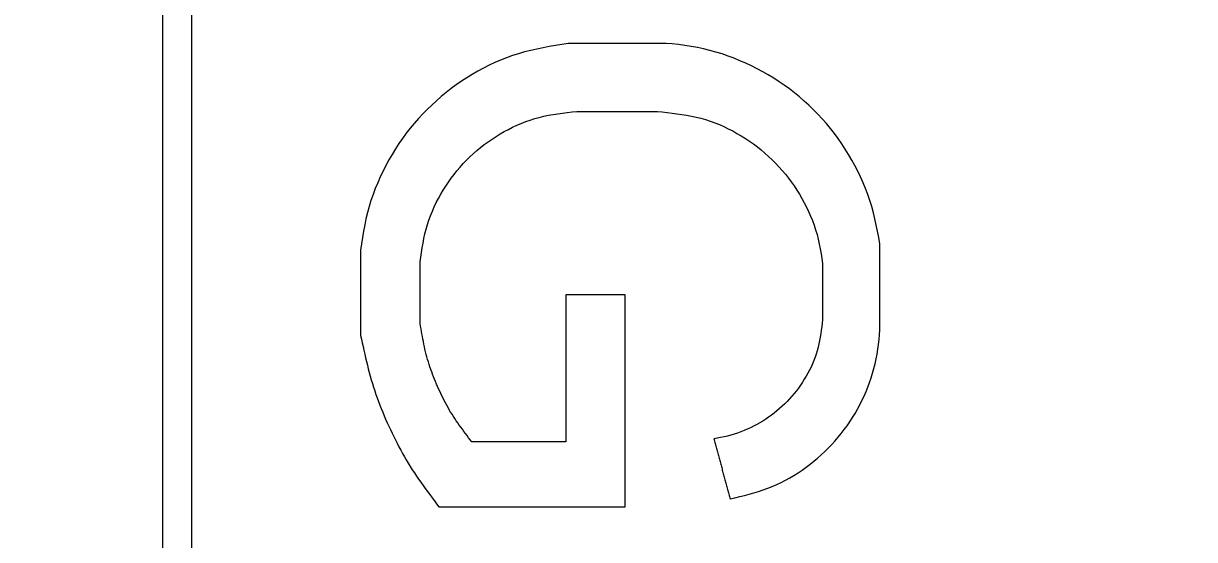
# Model space of a CAD drawing. Header units: millimetres. Extents: x 9328 to 11863, y 28633 to 29971.
# Drawn here: x 10189.89 to 10196.64, y 28819.97 to 28822.94 of the extents above; entities that cross this region are included whole.
import ezdxf

# ---------------------------------------------------------------- set-up
doc = ezdxf.new("R2010")
doc.units = ezdxf.units.MM
doc.linetypes.add('DASHED', pattern=[0])
doc.layers.add('dim_temp', color=161, linetype='Continuous', lineweight=9)
doc.layers.add('LP', color=7, linetype='Continuous', true_color=0xffffff)
doc.styles.add('_PUG_ERP', font='txt')
doc.dimstyles.new('_PUG_ERP', dxfattribs={"dimtxt": 8, "dimasz": 1.5, "dimexe": 0.5, "dimexo": 0.5, "dimgap": 0.5, "dimtad": 1, "dimtxsty": '_PUG_ERP', "dimblk": 'CLOSEDBLANK', "dimcen": 0, "dimclrd": 4, "dimclre": 4, "dimclrt": 3, "dimazin": 3, "dimtfac": 1, "dimtmove": 0, "dimatfit": 3, "dimldrblk": 'CLOSEDBLANK', "dimlwd": 9, "dimlwe": 9})

# ---------------------------------------------------------------- blocks, each defined once
blk = doc.blocks.new('*D1274')
at = {"layer": 'Defpoints', "color": 0}
for p in [(11099.4437, 28829.4611), (11104.4437, 28829.4611), (9349.4437, 28767.4611)]:
    blk.add_point(p, dxfattribs=at)
at = {"layer": 'dim_temp', "color": 4, "lineweight": 9}
blk.add_line((11099.9437, 28829.4611), (11117.5152, 28829.4611), dxfattribs=at)
at = {"layer": 'dim_temp', "color": 3, "lineweight": 18, "insert": (11111.2295, 28833.9611), "char_height": 8, "attachment_point": 5, "style": '_PUG_ERP'}
blk.add_mtext('62', dxfattribs=at)
blk = doc.blocks.new('_ClosedBlank')
blk = doc.blocks.new('*D1280')
at = {"layer": 'Defpoints', "color": 0}
for p in [(11099.4437, 28834.4611), (11099.4437, 28829.4611), (9349.4437, 28767.4611)]:
    blk.add_point(p, dxfattribs=at)
at = {"layer": 'dim_temp', "color": 4, "lineweight": 9}
blk.add_line((11099.4437, 28829.9611), (11099.4437, 28862.0087), dxfattribs=at)
at = {"layer": 'dim_temp', "color": 3, "lineweight": 18, "insert": (11094.9437, 28848.4849), "char_height": 8, "attachment_point": 5, "rotation": 90, "style": '_PUG_ERP'}
blk.add_mtext('1750', dxfattribs=at)

msp = doc.modelspace()

# ---------------------------------------------------------------- linework, layer by layer
at = {"layer": 'LP', "color": 31, "linetype": 'DASHED', "lineweight": 13, "ltscale": 1.77206}
msp.add_line((10190.8562, 28829.4611), (10190.8562, 28819.4611), dxfattribs=at)
at = {"layer": 'LP', "color": 5, "linetype": 'DASHED', "lineweight": 13, "ltscale": 1.77206}
msp.add_line((10190.6907, 28828.7141), (10190.6907, 28799.4611), dxfattribs=at)
at = {"layer": 'LP', "color": 155, "linetype": 'DASHED', "lineweight": 13, "ltscale": 1.77206}
for points in [[(10193.0295, 28822.8285), (10192.9933, 28822.8226), (10192.9571, 28822.8165), (10192.921, 28822.8101), (10192.885, 28822.8033), (10192.8492, 28822.796), (10192.8135, 28822.7879), (10192.7782, 28822.779), (10192.7431, 28822.7691), (10192.7083, 28822.758), (10192.6739, 28822.7458), (10192.6399, 28822.7324), (10192.6063, 28822.7179), (10192.5731, 28822.7024), (10192.5404, 28822.6858), (10192.5081, 28822.6683), (10192.4763, 28822.6498), (10192.4451, 28822.6304), (10192.4144, 28822.6102), (10192.3842, 28822.5891), (10192.3547, 28822.5674), (10192.3257, 28822.5448), (10192.2974, 28822.5215), (10192.2697, 28822.4975), (10192.2427, 28822.4728), (10192.2164, 28822.4473), (10192.1908, 28822.4212), (10192.1659, 28822.3943), (10192.1418, 28822.3668), (10192.1185, 28822.3386), (10192.096, 28822.3097), (10192.0743, 28822.2802), (10192.0535, 28822.2501), (10192.0335, 28822.2194), (10192.0143, 28822.1882), (10191.996, 28822.1564), (10191.9785, 28822.1242), (10191.9619, 28822.0915), (10191.9462, 28822.0584), (10191.9314, 28822.0248), (10191.9174, 28821.991), (10191.9044, 28821.9568), (10191.8923, 28821.9222), (10191.8814, 28821.8873), (10191.8718, 28821.8521), (10191.8633, 28821.8166), (10191.856, 28821.7808), (10191.8494, 28821.7448), (10191.8435, 28821.7087), (10191.838, 28821.6724), (10191.8326, 28821.6362)], [(10193.0295, 28822.8285), (10192.9933, 28822.8226), (10192.9571, 28822.8165), (10192.921, 28822.8101), (10192.885, 28822.8033), (10192.8492, 28822.796), (10192.8135, 28822.7879), (10192.7782, 28822.779), (10192.7431, 28822.7691), (10192.7083, 28822.758), (10192.6739, 28822.7458), (10192.6399, 28822.7324), (10192.6063, 28822.7179), (10192.5731, 28822.7024), (10192.5404, 28822.6858), (10192.5081, 28822.6683), (10192.4763, 28822.6498), (10192.4451, 28822.6304), (10192.4144, 28822.6102), (10192.3842, 28822.5891), (10192.3547, 28822.5674), (10192.3257, 28822.5448), (10192.2974, 28822.5215), (10192.2697, 28822.4975), (10192.2427, 28822.4728), (10192.2164, 28822.4473), (10192.1908, 28822.4212), (10192.1659, 28822.3943), (10192.1418, 28822.3668), (10192.1185, 28822.3386), (10192.096, 28822.3097), (10192.0743, 28822.2802), (10192.0535, 28822.2501), (10192.0335, 28822.2194), (10192.0143, 28822.1882), (10191.996, 28822.1564), (10191.9785, 28822.1242), (10191.9619, 28822.0915), (10191.9462, 28822.0584), (10191.9314, 28822.0248), (10191.9174, 28821.991), (10191.9044, 28821.9568), (10191.8923, 28821.9222), (10191.8814, 28821.8873), (10191.8718, 28821.8521), (10191.8633, 28821.8166), (10191.856, 28821.7808), (10191.8494, 28821.7448), (10191.8435, 28821.7087), (10191.838, 28821.6724), (10191.8326, 28821.6362)], [(10193.5941, 28822.8285), (10193.5828, 28822.8285), (10193.5715, 28822.8285), (10193.5602, 28822.8285), (10193.549, 28822.8285), (10193.5377, 28822.8285), (10193.5264, 28822.8285), (10193.5151, 28822.8285), (10193.5038, 28822.8285), (10193.4925, 28822.8285), (10193.4812, 28822.8285), (10193.4699, 28822.8285), (10193.4586, 28822.8285), (10193.4473, 28822.8285), (10193.436, 28822.8285), (10193.4247, 28822.8285), (10193.4135, 28822.8285), (10193.4022, 28822.8285), (10193.3909, 28822.8285), (10193.3796, 28822.8285), (10193.3683, 28822.8285), (10193.357, 28822.8285), (10193.3457, 28822.8285), (10193.3344, 28822.8285), (10193.3231, 28822.8285), (10193.3118, 28822.8285), (10193.3005, 28822.8285), (10193.2892, 28822.8285), (10193.2779, 28822.8285), (10193.2667, 28822.8285), (10193.2554, 28822.8285), (10193.2441, 28822.8285), (10193.2328, 28822.8285), (10193.2215, 28822.8285), (10193.2102, 28822.8285), (10193.1989, 28822.8285), (10193.1876, 28822.8285), (10193.1763, 28822.8285), (10193.165, 28822.8285), (10193.1537, 28822.8285), (10193.1424, 28822.8285), (10193.1312, 28822.8285), (10193.1199, 28822.8285), (10193.1086, 28822.8285), (10193.0973, 28822.8285), (10193.086, 28822.8285), (10193.0747, 28822.8285), (10193.0634, 28822.8285), (10193.0521, 28822.8285), (10193.0408, 28822.8285), (10193.0295, 28822.8285)], [(10193.5941, 28822.8285), (10193.5828, 28822.8285), (10193.5715, 28822.8285), (10193.5602, 28822.8285), (10193.549, 28822.8285), (10193.5377, 28822.8285), (10193.5264, 28822.8285), (10193.5151, 28822.8285), (10193.5038, 28822.8285), (10193.4925, 28822.8285), (10193.4812, 28822.8285), (10193.4699, 28822.8285), (10193.4586, 28822.8285), (10193.4473, 28822.8285), (10193.436, 28822.8285), (10193.4247, 28822.8285), (10193.4135, 28822.8285), (10193.4022, 28822.8285), (10193.3909, 28822.8285), (10193.3796, 28822.8285), (10193.3683, 28822.8285), (10193.357, 28822.8285), (10193.3457, 28822.8285), (10193.3344, 28822.8285), (10193.3231, 28822.8285), (10193.3118, 28822.8285), (10193.3005, 28822.8285), (10193.2892, 28822.8285), (10193.2779, 28822.8285), (10193.2667, 28822.8285), (10193.2554, 28822.8285), (10193.2441, 28822.8285), (10193.2328, 28822.8285), (10193.2215, 28822.8285), (10193.2102, 28822.8285), (10193.1989, 28822.8285), (10193.1876, 28822.8285), (10193.1763, 28822.8285), (10193.165, 28822.8285), (10193.1537, 28822.8285), (10193.1424, 28822.8285), (10193.1312, 28822.8285), (10193.1199, 28822.8285), (10193.1086, 28822.8285), (10193.0973, 28822.8285), (10193.086, 28822.8285), (10193.0747, 28822.8285), (10193.0634, 28822.8285), (10193.0521, 28822.8285), (10193.0408, 28822.8285), (10193.0295, 28822.8285)], [(10194.8271, 28821.6723), (10194.8208, 28821.7084), (10194.8141, 28821.7445), (10194.8071, 28821.7804), (10194.7994, 28821.8162), (10194.7909, 28821.8517), (10194.7812, 28821.887), (10194.7703, 28821.9218), (10194.7583, 28821.9564), (10194.7451, 28821.9905), (10194.7309, 28822.0243), (10194.7159, 28822.0577), (10194.7, 28822.0907), (10194.6833, 28822.1233), (10194.6657, 28822.1555), (10194.6473, 28822.1871), (10194.628, 28822.2183), (10194.6079, 28822.2489), (10194.5869, 28822.2789), (10194.5652, 28822.3084), (10194.5426, 28822.3372), (10194.5192, 28822.3654), (10194.495, 28822.3929), (10194.4701, 28822.4197), (10194.4444, 28822.4459), (10194.4181, 28822.4713), (10194.391, 28822.4959), (10194.3633, 28822.5199), (10194.3349, 28822.543), (10194.3059, 28822.5653), (10194.2763, 28822.5868), (10194.2461, 28822.6075), (10194.2154, 28822.6274), (10194.1841, 28822.6464), (10194.1523, 28822.6646), (10194.12, 28822.6819), (10194.0873, 28822.6984), (10194.0541, 28822.714), (10194.0204, 28822.7287), (10193.9864, 28822.7425), (10193.952, 28822.7554), (10193.9172, 28822.7673), (10193.8822, 28822.7782), (10193.8468, 28822.788), (10193.8112, 28822.7968), (10193.7754, 28822.8046), (10193.7394, 28822.8112), (10193.7032, 28822.8167), (10193.6669, 28822.8212), (10193.6305, 28822.825), (10193.5941, 28822.8285)], [(10194.8271, 28821.6723), (10194.8208, 28821.7084), (10194.8141, 28821.7445), (10194.8071, 28821.7804), (10194.7994, 28821.8162), (10194.7909, 28821.8517), (10194.7812, 28821.887), (10194.7703, 28821.9218), (10194.7583, 28821.9564), (10194.7451, 28821.9905), (10194.7309, 28822.0243), (10194.7159, 28822.0577), (10194.7, 28822.0907), (10194.6833, 28822.1233), (10194.6657, 28822.1555), (10194.6473, 28822.1871), (10194.628, 28822.2183), (10194.6079, 28822.2489), (10194.5869, 28822.2789), (10194.5652, 28822.3084), (10194.5426, 28822.3372), (10194.5192, 28822.3654), (10194.495, 28822.3929), (10194.4701, 28822.4197), (10194.4444, 28822.4459), (10194.4181, 28822.4713), (10194.391, 28822.4959), (10194.3633, 28822.5199), (10194.3349, 28822.543), (10194.3059, 28822.5653), (10194.2763, 28822.5868), (10194.2461, 28822.6075), (10194.2154, 28822.6274), (10194.1841, 28822.6464), (10194.1523, 28822.6646), (10194.12, 28822.6819), (10194.0873, 28822.6984), (10194.0541, 28822.714), (10194.0204, 28822.7287), (10193.9864, 28822.7425), (10193.952, 28822.7554), (10193.9172, 28822.7673), (10193.8822, 28822.7782), (10193.8468, 28822.788), (10193.8112, 28822.7968), (10193.7754, 28822.8046), (10193.7394, 28822.8112), (10193.7032, 28822.8167), (10193.6669, 28822.8212), (10193.6305, 28822.825), (10193.5941, 28822.8285)], [(10192.1759, 28821.5684), (10192.1797, 28821.5956), (10192.1836, 28821.6227), (10192.1878, 28821.6498), (10192.1924, 28821.6767), (10192.1976, 28821.7035), (10192.2035, 28821.7302), (10192.2102, 28821.7566), (10192.2179, 28821.7829), (10192.2265, 28821.8088), (10192.236, 28821.8345), (10192.2463, 28821.8599), (10192.2574, 28821.885), (10192.2693, 28821.9097), (10192.2819, 28821.9341), (10192.2952, 28821.9582), (10192.3092, 28821.9818), (10192.3238, 28822.005), (10192.339, 28822.0279), (10192.3549, 28822.0502), (10192.3714, 28822.0721), (10192.3885, 28822.0935), (10192.4061, 28822.1144), (10192.4244, 28822.1347), (10192.4433, 28822.1545), (10192.4627, 28822.1737), (10192.4828, 28822.1924), (10192.5033, 28822.2104), (10192.5244, 28822.2278), (10192.546, 28822.2446), (10192.568, 28822.2608), (10192.5905, 28822.2764), (10192.6135, 28822.2914), (10192.6369, 28822.3058), (10192.6607, 28822.3195), (10192.6849, 28822.3325), (10192.7094, 28822.3449), (10192.7343, 28822.3564), (10192.7595, 28822.3672), (10192.785, 28822.3772), (10192.8108, 28822.3863), (10192.8368, 28822.3944), (10192.8631, 28822.4016), (10192.8897, 28822.4079), (10192.9164, 28822.4134), (10192.9433, 28822.4181), (10192.9703, 28822.4223), (10192.9974, 28822.426), (10193.0246, 28822.4294), (10193.0519, 28822.4326), (10193.0792, 28822.4356)], [(10192.1759, 28821.5684), (10192.1797, 28821.5956), (10192.1836, 28821.6227), (10192.1878, 28821.6498), (10192.1924, 28821.6767), (10192.1976, 28821.7035), (10192.2035, 28821.7302), (10192.2102, 28821.7566), (10192.2179, 28821.7829), (10192.2265, 28821.8088), (10192.236, 28821.8345), (10192.2463, 28821.8599), (10192.2574, 28821.885), (10192.2693, 28821.9097), (10192.2819, 28821.9341), (10192.2952, 28821.9582), (10192.3092, 28821.9818), (10192.3238, 28822.005), (10192.339, 28822.0279), (10192.3549, 28822.0502), (10192.3714, 28822.0721), (10192.3885, 28822.0935), (10192.4061, 28822.1144), (10192.4244, 28822.1347), (10192.4433, 28822.1545), (10192.4627, 28822.1737), (10192.4828, 28822.1924), (10192.5033, 28822.2104), (10192.5244, 28822.2278), (10192.546, 28822.2446), (10192.568, 28822.2608), (10192.5905, 28822.2764), (10192.6135, 28822.2914), (10192.6369, 28822.3058), (10192.6607, 28822.3195), (10192.6849, 28822.3325), (10192.7094, 28822.3449), (10192.7343, 28822.3564), (10192.7595, 28822.3672), (10192.785, 28822.3772), (10192.8108, 28822.3863), (10192.8368, 28822.3944), (10192.8631, 28822.4016), (10192.8897, 28822.4079), (10192.9164, 28822.4134), (10192.9433, 28822.4181), (10192.9703, 28822.4223), (10192.9974, 28822.426), (10193.0246, 28822.4294), (10193.0519, 28822.4326), (10193.0792, 28822.4356)], [(10193.0792, 28822.4356), (10193.0885, 28822.4356), (10193.0978, 28822.4356), (10193.1071, 28822.4356), (10193.1164, 28822.4356), (10193.1257, 28822.4356), (10193.135, 28822.4356), (10193.1443, 28822.4356), (10193.1536, 28822.4356), (10193.163, 28822.4356), (10193.1723, 28822.4356), (10193.1816, 28822.4356), (10193.1909, 28822.4356), (10193.2002, 28822.4356), (10193.2095, 28822.4356), (10193.2188, 28822.4356), (10193.2281, 28822.4356), (10193.2374, 28822.4356), (10193.2467, 28822.4356), (10193.256, 28822.4356), (10193.2653, 28822.4356), (10193.2746, 28822.4356), (10193.2839, 28822.4356), (10193.2932, 28822.4356), (10193.3025, 28822.4356), (10193.3118, 28822.4356), (10193.3211, 28822.4356), (10193.3304, 28822.4356), (10193.3397, 28822.4356), (10193.349, 28822.4356), (10193.3583, 28822.4356), (10193.3677, 28822.4356), (10193.377, 28822.4356), (10193.3863, 28822.4356), (10193.3956, 28822.4356), (10193.4049, 28822.4356), (10193.4142, 28822.4356), (10193.4235, 28822.4356), (10193.4328, 28822.4356), (10193.4421, 28822.4356), (10193.4514, 28822.4356), (10193.4607, 28822.4356), (10193.47, 28822.4356), (10193.4793, 28822.4356), (10193.4886, 28822.4356), (10193.4979, 28822.4356), (10193.5072, 28822.4356), (10193.5165, 28822.4356), (10193.5258, 28822.4356), (10193.5351, 28822.4356), (10193.5444, 28822.4356)], [(10193.0792, 28822.4356), (10193.0885, 28822.4356), (10193.0978, 28822.4356), (10193.1071, 28822.4356), (10193.1164, 28822.4356), (10193.1257, 28822.4356), (10193.135, 28822.4356), (10193.1443, 28822.4356), (10193.1536, 28822.4356), (10193.163, 28822.4356), (10193.1723, 28822.4356), (10193.1816, 28822.4356), (10193.1909, 28822.4356), (10193.2002, 28822.4356), (10193.2095, 28822.4356), (10193.2188, 28822.4356), (10193.2281, 28822.4356), (10193.2374, 28822.4356), (10193.2467, 28822.4356), (10193.256, 28822.4356), (10193.2653, 28822.4356), (10193.2746, 28822.4356), (10193.2839, 28822.4356), (10193.2932, 28822.4356), (10193.3025, 28822.4356), (10193.3118, 28822.4356), (10193.3211, 28822.4356), (10193.3304, 28822.4356), (10193.3397, 28822.4356), (10193.349, 28822.4356), (10193.3583, 28822.4356), (10193.3677, 28822.4356), (10193.377, 28822.4356), (10193.3863, 28822.4356), (10193.3956, 28822.4356), (10193.4049, 28822.4356), (10193.4142, 28822.4356), (10193.4235, 28822.4356), (10193.4328, 28822.4356), (10193.4421, 28822.4356), (10193.4514, 28822.4356), (10193.4607, 28822.4356), (10193.47, 28822.4356), (10193.4793, 28822.4356), (10193.4886, 28822.4356), (10193.4979, 28822.4356), (10193.5072, 28822.4356), (10193.5165, 28822.4356), (10193.5258, 28822.4356), (10193.5351, 28822.4356), (10193.5444, 28822.4356)], [(10193.5444, 28822.4356), (10193.5727, 28822.4327), (10193.6009, 28822.4296), (10193.629, 28822.4264), (10193.6571, 28822.4228), (10193.6851, 28822.4188), (10193.7129, 28822.4143), (10193.7406, 28822.4092), (10193.7681, 28822.4033), (10193.7954, 28822.3965), (10193.8225, 28822.3888), (10193.8493, 28822.3801), (10193.8758, 28822.3704), (10193.902, 28822.3599), (10193.9279, 28822.3485), (10193.9534, 28822.3362), (10193.9786, 28822.3232), (10194.0034, 28822.3095), (10194.0278, 28822.2951), (10194.0518, 28822.2801), (10194.0754, 28822.2644), (10194.0985, 28822.2481), (10194.1211, 28822.2311), (10194.1432, 28822.2136), (10194.1648, 28822.1954), (10194.1859, 28822.1767), (10194.2064, 28822.1573), (10194.2263, 28822.1373), (10194.2457, 28822.1168), (10194.2644, 28822.0956), (10194.2825, 28822.074), (10194.3, 28822.0518), (10194.3169, 28822.0291), (10194.3331, 28822.0059), (10194.3487, 28821.9823), (10194.3636, 28821.9582), (10194.3779, 28821.9338), (10194.3915, 28821.9089), (10194.4044, 28821.8837), (10194.4165, 28821.8581), (10194.4279, 28821.8321), (10194.4385, 28821.8059), (10194.4482, 28821.7794), (10194.4571, 28821.7526), (10194.4651, 28821.7255), (10194.4721, 28821.6982), (10194.4782, 28821.6707), (10194.4837, 28821.643), (10194.4885, 28821.6152), (10194.4931, 28821.5873), (10194.4974, 28821.5594)], [(10193.5444, 28822.4356), (10193.5727, 28822.4327), (10193.6009, 28822.4296), (10193.629, 28822.4264), (10193.6571, 28822.4228), (10193.6851, 28822.4188), (10193.7129, 28822.4143), (10193.7406, 28822.4092), (10193.7681, 28822.4033), (10193.7954, 28822.3965), (10193.8225, 28822.3888), (10193.8493, 28822.3801), (10193.8758, 28822.3704), (10193.902, 28822.3599), (10193.9279, 28822.3485), (10193.9534, 28822.3362), (10193.9786, 28822.3232), (10194.0034, 28822.3095), (10194.0278, 28822.2951), (10194.0518, 28822.2801), (10194.0754, 28822.2644), (10194.0985, 28822.2481), (10194.1211, 28822.2311), (10194.1432, 28822.2136), (10194.1648, 28822.1954), (10194.1859, 28822.1767), (10194.2064, 28822.1573), (10194.2263, 28822.1373), (10194.2457, 28822.1168), (10194.2644, 28822.0956), (10194.2825, 28822.074), (10194.3, 28822.0518), (10194.3169, 28822.0291), (10194.3331, 28822.0059), (10194.3487, 28821.9823), (10194.3636, 28821.9582), (10194.3779, 28821.9338), (10194.3915, 28821.9089), (10194.4044, 28821.8837), (10194.4165, 28821.8581), (10194.4279, 28821.8321), (10194.4385, 28821.8059), (10194.4482, 28821.7794), (10194.4571, 28821.7526), (10194.4651, 28821.7255), (10194.4721, 28821.6982), (10194.4782, 28821.6707), (10194.4837, 28821.643), (10194.4885, 28821.6152), (10194.4931, 28821.5873), (10194.4974, 28821.5594)], [(10194.8271, 28821.1755), (10194.8271, 28821.1854), (10194.8271, 28821.1953), (10194.8271, 28821.2053), (10194.8271, 28821.2152), (10194.8271, 28821.2252), (10194.8271, 28821.2351), (10194.8271, 28821.245), (10194.8271, 28821.255), (10194.8271, 28821.2649), (10194.8271, 28821.2748), (10194.8271, 28821.2848), (10194.8271, 28821.2947), (10194.8271, 28821.3046), (10194.8271, 28821.3146), (10194.8271, 28821.3245), (10194.8271, 28821.3345), (10194.8271, 28821.3444), (10194.8271, 28821.3543), (10194.8271, 28821.3643), (10194.8271, 28821.3742), (10194.8271, 28821.3841), (10194.8271, 28821.3941), (10194.8271, 28821.404), (10194.8271, 28821.4139), (10194.8271, 28821.4239), (10194.8271, 28821.4338), (10194.8271, 28821.4438), (10194.8271, 28821.4537), (10194.8271, 28821.4636), (10194.8271, 28821.4736), (10194.8271, 28821.4835), (10194.8271, 28821.4934), (10194.8271, 28821.5034), (10194.8271, 28821.5133), (10194.8271, 28821.5232), (10194.8271, 28821.5332), (10194.8271, 28821.5431), (10194.8271, 28821.553), (10194.8271, 28821.563), (10194.8271, 28821.5729), (10194.8271, 28821.5829), (10194.8271, 28821.5928), (10194.8271, 28821.6027), (10194.8271, 28821.6127), (10194.8271, 28821.6226), (10194.8271, 28821.6325), (10194.8271, 28821.6425), (10194.8271, 28821.6524), (10194.8271, 28821.6623), (10194.8271, 28821.6723)], [(10194.8271, 28821.1755), (10194.8271, 28821.1854), (10194.8271, 28821.1953), (10194.8271, 28821.2053), (10194.8271, 28821.2152), (10194.8271, 28821.2252), (10194.8271, 28821.2351), (10194.8271, 28821.245), (10194.8271, 28821.255), (10194.8271, 28821.2649), (10194.8271, 28821.2748), (10194.8271, 28821.2848), (10194.8271, 28821.2947), (10194.8271, 28821.3046), (10194.8271, 28821.3146), (10194.8271, 28821.3245), (10194.8271, 28821.3345), (10194.8271, 28821.3444), (10194.8271, 28821.3543), (10194.8271, 28821.3643), (10194.8271, 28821.3742), (10194.8271, 28821.3841), (10194.8271, 28821.3941), (10194.8271, 28821.404), (10194.8271, 28821.4139), (10194.8271, 28821.4239), (10194.8271, 28821.4338), (10194.8271, 28821.4438), (10194.8271, 28821.4537), (10194.8271, 28821.4636), (10194.8271, 28821.4736), (10194.8271, 28821.4835), (10194.8271, 28821.4934), (10194.8271, 28821.5034), (10194.8271, 28821.5133), (10194.8271, 28821.5232), (10194.8271, 28821.5332), (10194.8271, 28821.5431), (10194.8271, 28821.553), (10194.8271, 28821.563), (10194.8271, 28821.5729), (10194.8271, 28821.5829), (10194.8271, 28821.5928), (10194.8271, 28821.6027), (10194.8271, 28821.6127), (10194.8271, 28821.6226), (10194.8271, 28821.6325), (10194.8271, 28821.6425), (10194.8271, 28821.6524), (10194.8271, 28821.6623), (10194.8271, 28821.6723)], [(10191.8326, 28821.6362), (10191.8326, 28821.6263), (10191.8326, 28821.6165), (10191.8326, 28821.6066), (10191.8326, 28821.5968), (10191.8326, 28821.5869), (10191.8326, 28821.5771), (10191.8326, 28821.5672), (10191.8326, 28821.5574), (10191.8326, 28821.5475), (10191.8326, 28821.5377), (10191.8326, 28821.5278), (10191.8326, 28821.518), (10191.8326, 28821.5082), (10191.8326, 28821.4983), (10191.8326, 28821.4885), (10191.8326, 28821.4786), (10191.8326, 28821.4688), (10191.8326, 28821.4589), (10191.8326, 28821.4491), (10191.8326, 28821.4392), (10191.8326, 28821.4294), (10191.8326, 28821.4195), (10191.8326, 28821.4097), (10191.8326, 28821.3998), (10191.8326, 28821.39), (10191.8326, 28821.3802), (10191.8326, 28821.3703), (10191.8326, 28821.3605), (10191.8326, 28821.3506), (10191.8326, 28821.3408), (10191.8326, 28821.3309), (10191.8326, 28821.3211), (10191.8326, 28821.3112), (10191.8326, 28821.3014), (10191.8326, 28821.2915), (10191.8326, 28821.2817), (10191.8326, 28821.2719), (10191.8326, 28821.262), (10191.8326, 28821.2522), (10191.8326, 28821.2423), (10191.8326, 28821.2325), (10191.8326, 28821.2226), (10191.8326, 28821.2128), (10191.8326, 28821.2029), (10191.8326, 28821.1931), (10191.8326, 28821.1832), (10191.8326, 28821.1734), (10191.8326, 28821.1635), (10191.8326, 28821.1537), (10191.8326, 28821.1439)], [(10191.8326, 28821.6362), (10191.8326, 28821.6263), (10191.8326, 28821.6165), (10191.8326, 28821.6066), (10191.8326, 28821.5968), (10191.8326, 28821.5869), (10191.8326, 28821.5771), (10191.8326, 28821.5672), (10191.8326, 28821.5574), (10191.8326, 28821.5475), (10191.8326, 28821.5377), (10191.8326, 28821.5278), (10191.8326, 28821.518), (10191.8326, 28821.5082), (10191.8326, 28821.4983), (10191.8326, 28821.4885), (10191.8326, 28821.4786), (10191.8326, 28821.4688), (10191.8326, 28821.4589), (10191.8326, 28821.4491), (10191.8326, 28821.4392), (10191.8326, 28821.4294), (10191.8326, 28821.4195), (10191.8326, 28821.4097), (10191.8326, 28821.3998), (10191.8326, 28821.39), (10191.8326, 28821.3802), (10191.8326, 28821.3703), (10191.8326, 28821.3605), (10191.8326, 28821.3506), (10191.8326, 28821.3408), (10191.8326, 28821.3309), (10191.8326, 28821.3211), (10191.8326, 28821.3112), (10191.8326, 28821.3014), (10191.8326, 28821.2915), (10191.8326, 28821.2817), (10191.8326, 28821.2719), (10191.8326, 28821.262), (10191.8326, 28821.2522), (10191.8326, 28821.2423), (10191.8326, 28821.2325), (10191.8326, 28821.2226), (10191.8326, 28821.2128), (10191.8326, 28821.2029), (10191.8326, 28821.1931), (10191.8326, 28821.1832), (10191.8326, 28821.1734), (10191.8326, 28821.1635), (10191.8326, 28821.1537), (10191.8326, 28821.1439)], [(10192.1759, 28821.2116), (10192.1759, 28821.2187), (10192.1759, 28821.2259), (10192.1759, 28821.233), (10192.1759, 28821.2401), (10192.1759, 28821.2473), (10192.1759, 28821.2544), (10192.1759, 28821.2616), (10192.1759, 28821.2687), (10192.1759, 28821.2758), (10192.1759, 28821.283), (10192.1759, 28821.2901), (10192.1759, 28821.2972), (10192.1759, 28821.3044), (10192.1759, 28821.3115), (10192.1759, 28821.3186), (10192.1759, 28821.3258), (10192.1759, 28821.3329), (10192.1759, 28821.3401), (10192.1759, 28821.3472), (10192.1759, 28821.3543), (10192.1759, 28821.3615), (10192.1759, 28821.3686), (10192.1759, 28821.3757), (10192.1759, 28821.3829), (10192.1759, 28821.39), (10192.1759, 28821.3971), (10192.1759, 28821.4043), (10192.1759, 28821.4114), (10192.1759, 28821.4185), (10192.1759, 28821.4257), (10192.1759, 28821.4328), (10192.1759, 28821.44), (10192.1759, 28821.4471), (10192.1759, 28821.4542), (10192.1759, 28821.4614), (10192.1759, 28821.4685), (10192.1759, 28821.4756), (10192.1759, 28821.4828), (10192.1759, 28821.4899), (10192.1759, 28821.497), (10192.1759, 28821.5042), (10192.1759, 28821.5113), (10192.1759, 28821.5185), (10192.1759, 28821.5256), (10192.1759, 28821.5327), (10192.1759, 28821.5399), (10192.1759, 28821.547), (10192.1759, 28821.5541), (10192.1759, 28821.5613), (10192.1759, 28821.5684)], [(10192.1759, 28821.2116), (10192.1759, 28821.2187), (10192.1759, 28821.2259), (10192.1759, 28821.233), (10192.1759, 28821.2401), (10192.1759, 28821.2473), (10192.1759, 28821.2544), (10192.1759, 28821.2616), (10192.1759, 28821.2687), (10192.1759, 28821.2758), (10192.1759, 28821.283), (10192.1759, 28821.2901), (10192.1759, 28821.2972), (10192.1759, 28821.3044), (10192.1759, 28821.3115), (10192.1759, 28821.3186), (10192.1759, 28821.3258), (10192.1759, 28821.3329), (10192.1759, 28821.3401), (10192.1759, 28821.3472), (10192.1759, 28821.3543), (10192.1759, 28821.3615), (10192.1759, 28821.3686), (10192.1759, 28821.3757), (10192.1759, 28821.3829), (10192.1759, 28821.39), (10192.1759, 28821.3971), (10192.1759, 28821.4043), (10192.1759, 28821.4114), (10192.1759, 28821.4185), (10192.1759, 28821.4257), (10192.1759, 28821.4328), (10192.1759, 28821.44), (10192.1759, 28821.4471), (10192.1759, 28821.4542), (10192.1759, 28821.4614), (10192.1759, 28821.4685), (10192.1759, 28821.4756), (10192.1759, 28821.4828), (10192.1759, 28821.4899), (10192.1759, 28821.497), (10192.1759, 28821.5042), (10192.1759, 28821.5113), (10192.1759, 28821.5185), (10192.1759, 28821.5256), (10192.1759, 28821.5327), (10192.1759, 28821.5399), (10192.1759, 28821.547), (10192.1759, 28821.5541), (10192.1759, 28821.5613), (10192.1759, 28821.5684)], [(10194.4974, 28821.5594), (10194.4974, 28821.5529), (10194.4974, 28821.5464), (10194.4974, 28821.5399), (10194.4974, 28821.5334), (10194.4974, 28821.5269), (10194.4974, 28821.5203), (10194.4974, 28821.5138), (10194.4974, 28821.5073), (10194.4974, 28821.5008), (10194.4974, 28821.4943), (10194.4974, 28821.4878), (10194.4974, 28821.4813), (10194.4974, 28821.4748), (10194.4974, 28821.4683), (10194.4974, 28821.4618), (10194.4974, 28821.4553), (10194.4974, 28821.4488), (10194.4974, 28821.4423), (10194.4974, 28821.4358), (10194.4974, 28821.4293), (10194.4974, 28821.4228), (10194.4974, 28821.4163), (10194.4974, 28821.4098), (10194.4974, 28821.4033), (10194.4974, 28821.3968), (10194.4974, 28821.3903), (10194.4974, 28821.3838), (10194.4974, 28821.3773), (10194.4974, 28821.3708), (10194.4974, 28821.3643), (10194.4974, 28821.3578), (10194.4974, 28821.3513), (10194.4974, 28821.3447), (10194.4974, 28821.3382), (10194.4974, 28821.3317), (10194.4974, 28821.3252), (10194.4974, 28821.3187), (10194.4974, 28821.3122), (10194.4974, 28821.3057), (10194.4974, 28821.2992), (10194.4974, 28821.2927), (10194.4974, 28821.2862), (10194.4974, 28821.2797), (10194.4974, 28821.2732), (10194.4974, 28821.2667), (10194.4974, 28821.2602), (10194.4974, 28821.2537), (10194.4974, 28821.2472), (10194.4974, 28821.2407), (10194.4974, 28821.2342)], [(10194.4974, 28821.5594), (10194.4974, 28821.5529), (10194.4974, 28821.5464), (10194.4974, 28821.5399), (10194.4974, 28821.5334), (10194.4974, 28821.5269), (10194.4974, 28821.5203), (10194.4974, 28821.5138), (10194.4974, 28821.5073), (10194.4974, 28821.5008), (10194.4974, 28821.4943), (10194.4974, 28821.4878), (10194.4974, 28821.4813), (10194.4974, 28821.4748), (10194.4974, 28821.4683), (10194.4974, 28821.4618), (10194.4974, 28821.4553), (10194.4974, 28821.4488), (10194.4974, 28821.4423), (10194.4974, 28821.4358), (10194.4974, 28821.4293), (10194.4974, 28821.4228), (10194.4974, 28821.4163), (10194.4974, 28821.4098), (10194.4974, 28821.4033), (10194.4974, 28821.3968), (10194.4974, 28821.3903), (10194.4974, 28821.3838), (10194.4974, 28821.3773), (10194.4974, 28821.3708), (10194.4974, 28821.3643), (10194.4974, 28821.3578), (10194.4974, 28821.3513), (10194.4974, 28821.3447), (10194.4974, 28821.3382), (10194.4974, 28821.3317), (10194.4974, 28821.3252), (10194.4974, 28821.3187), (10194.4974, 28821.3122), (10194.4974, 28821.3057), (10194.4974, 28821.2992), (10194.4974, 28821.2927), (10194.4974, 28821.2862), (10194.4974, 28821.2797), (10194.4974, 28821.2732), (10194.4974, 28821.2667), (10194.4974, 28821.2602), (10194.4974, 28821.2537), (10194.4974, 28821.2472), (10194.4974, 28821.2407), (10194.4974, 28821.2342)], [(10193.016, 28821.3787), (10193.016, 28821.3617), (10193.016, 28821.3447), (10193.016, 28821.3278), (10193.016, 28821.3108), (10193.016, 28821.2938), (10193.016, 28821.2768), (10193.016, 28821.2598), (10193.016, 28821.2429), (10193.016, 28821.2259), (10193.016, 28821.2089), (10193.016, 28821.1919), (10193.016, 28821.1749), (10193.016, 28821.1579), (10193.016, 28821.141), (10193.016, 28821.124), (10193.016, 28821.107), (10193.016, 28821.09), (10193.016, 28821.073), (10193.016, 28821.0561), (10193.016, 28821.0391), (10193.016, 28821.0221), (10193.016, 28821.0051), (10193.016, 28820.9881), (10193.016, 28820.9711), (10193.016, 28820.9542), (10193.016, 28820.9372), (10193.016, 28820.9202), (10193.016, 28820.9032), (10193.016, 28820.8862), (10193.016, 28820.8693), (10193.016, 28820.8523), (10193.016, 28820.8353), (10193.016, 28820.8183), (10193.016, 28820.8013), (10193.016, 28820.7843), (10193.016, 28820.7674), (10193.016, 28820.7504), (10193.016, 28820.7334), (10193.016, 28820.7164), (10193.016, 28820.6994), (10193.016, 28820.6825), (10193.016, 28820.6655), (10193.016, 28820.6485), (10193.016, 28820.6315), (10193.016, 28820.6145), (10193.016, 28820.5975), (10193.016, 28820.5806), (10193.016, 28820.5636), (10193.016, 28820.5466), (10193.016, 28820.5296)], [(10193.3593, 28821.3787), (10193.3524, 28821.3787), (10193.3455, 28821.3787), (10193.3387, 28821.3787), (10193.3318, 28821.3787), (10193.3249, 28821.3787), (10193.3181, 28821.3787), (10193.3112, 28821.3787), (10193.3043, 28821.3787), (10193.2975, 28821.3787), (10193.2906, 28821.3787), (10193.2837, 28821.3787), (10193.2769, 28821.3787), (10193.27, 28821.3787), (10193.2631, 28821.3787), (10193.2563, 28821.3787), (10193.2494, 28821.3787), (10193.2425, 28821.3787), (10193.2357, 28821.3787), (10193.2288, 28821.3787), (10193.2219, 28821.3787), (10193.2151, 28821.3787), (10193.2082, 28821.3787), (10193.2013, 28821.3787), (10193.1945, 28821.3787), (10193.1876, 28821.3787), (10193.1807, 28821.3787), (10193.1739, 28821.3787), (10193.167, 28821.3787), (10193.1602, 28821.3787), (10193.1533, 28821.3787), (10193.1464, 28821.3787), (10193.1396, 28821.3787), (10193.1327, 28821.3787), (10193.1258, 28821.3787), (10193.119, 28821.3787), (10193.1121, 28821.3787), (10193.1052, 28821.3787), (10193.0984, 28821.3787), (10193.0915, 28821.3787), (10193.0846, 28821.3787), (10193.0778, 28821.3787), (10193.0709, 28821.3787), (10193.064, 28821.3787), (10193.0572, 28821.3787), (10193.0503, 28821.3787), (10193.0435, 28821.3787), (10193.0366, 28821.3787), (10193.0297, 28821.3787), (10193.0229, 28821.3787), (10193.016, 28821.3787)], [(10193.3593, 28821.3787), (10193.3524, 28821.3787), (10193.3455, 28821.3787), (10193.3387, 28821.3787), (10193.3318, 28821.3787), (10193.3249, 28821.3787), (10193.3181, 28821.3787), (10193.3112, 28821.3787), (10193.3043, 28821.3787), (10193.2975, 28821.3787), (10193.2906, 28821.3787), (10193.2837, 28821.3787), (10193.2769, 28821.3787), (10193.27, 28821.3787), (10193.2631, 28821.3787), (10193.2563, 28821.3787), (10193.2494, 28821.3787), (10193.2425, 28821.3787), (10193.2357, 28821.3787), (10193.2288, 28821.3787), (10193.2219, 28821.3787), (10193.2151, 28821.3787), (10193.2082, 28821.3787), (10193.2013, 28821.3787), (10193.1945, 28821.3787), (10193.1876, 28821.3787), (10193.1807, 28821.3787), (10193.1739, 28821.3787), (10193.167, 28821.3787), (10193.1602, 28821.3787), (10193.1533, 28821.3787), (10193.1464, 28821.3787), (10193.1396, 28821.3787), (10193.1327, 28821.3787), (10193.1258, 28821.3787), (10193.119, 28821.3787), (10193.1121, 28821.3787), (10193.1052, 28821.3787), (10193.0984, 28821.3787), (10193.0915, 28821.3787), (10193.0846, 28821.3787), (10193.0778, 28821.3787), (10193.0709, 28821.3787), (10193.064, 28821.3787), (10193.0572, 28821.3787), (10193.0503, 28821.3787), (10193.0435, 28821.3787), (10193.0366, 28821.3787), (10193.0297, 28821.3787), (10193.0229, 28821.3787), (10193.016, 28821.3787)], [(10193.016, 28821.3787), (10193.016, 28821.3617), (10193.016, 28821.3447), (10193.016, 28821.3278), (10193.016, 28821.3108), (10193.016, 28821.2938), (10193.016, 28821.2768), (10193.016, 28821.2598), (10193.016, 28821.2429), (10193.016, 28821.2259), (10193.016, 28821.2089), (10193.016, 28821.1919), (10193.016, 28821.1749), (10193.016, 28821.1579), (10193.016, 28821.141), (10193.016, 28821.124), (10193.016, 28821.107), (10193.016, 28821.09), (10193.016, 28821.073), (10193.016, 28821.0561), (10193.016, 28821.0391), (10193.016, 28821.0221), (10193.016, 28821.0051), (10193.016, 28820.9881), (10193.016, 28820.9711), (10193.016, 28820.9542), (10193.016, 28820.9372), (10193.016, 28820.9202), (10193.016, 28820.9032), (10193.016, 28820.8862), (10193.016, 28820.8693), (10193.016, 28820.8523), (10193.016, 28820.8353), (10193.016, 28820.8183), (10193.016, 28820.8013), (10193.016, 28820.7843), (10193.016, 28820.7674), (10193.016, 28820.7504), (10193.016, 28820.7334), (10193.016, 28820.7164), (10193.016, 28820.6994), (10193.016, 28820.6825), (10193.016, 28820.6655), (10193.016, 28820.6485), (10193.016, 28820.6315), (10193.016, 28820.6145), (10193.016, 28820.5975), (10193.016, 28820.5806), (10193.016, 28820.5636), (10193.016, 28820.5466), (10193.016, 28820.5296)], [(10193.3593, 28820.1547), (10193.3593, 28820.1792), (10193.3593, 28820.2037), (10193.3593, 28820.2282), (10193.3593, 28820.2527), (10193.3593, 28820.2771), (10193.3593, 28820.3016), (10193.3593, 28820.3261), (10193.3593, 28820.3506), (10193.3593, 28820.3751), (10193.3593, 28820.3995), (10193.3593, 28820.424), (10193.3593, 28820.4485), (10193.3593, 28820.473), (10193.3593, 28820.4975), (10193.3593, 28820.5219), (10193.3593, 28820.5464), (10193.3593, 28820.5709), (10193.3593, 28820.5954), (10193.3593, 28820.6199), (10193.3593, 28820.6443), (10193.3593, 28820.6688), (10193.3593, 28820.6933), (10193.3593, 28820.7178), (10193.3593, 28820.7422), (10193.3593, 28820.7667), (10193.3593, 28820.7912), (10193.3593, 28820.8157), (10193.3593, 28820.8402), (10193.3593, 28820.8646), (10193.3593, 28820.8891), (10193.3593, 28820.9136), (10193.3593, 28820.9381), (10193.3593, 28820.9626), (10193.3593, 28820.987), (10193.3593, 28821.0115), (10193.3593, 28821.036), (10193.3593, 28821.0605), (10193.3593, 28821.085), (10193.3593, 28821.1094), (10193.3593, 28821.1339), (10193.3593, 28821.1584), (10193.3593, 28821.1829), (10193.3593, 28821.2074), (10193.3593, 28821.2318), (10193.3593, 28821.2563), (10193.3593, 28821.2808), (10193.3593, 28821.3053), (10193.3593, 28821.3298), (10193.3593, 28821.3542), (10193.3593, 28821.3787)], [(10193.3593, 28820.1547), (10193.3593, 28820.1792), (10193.3593, 28820.2037), (10193.3593, 28820.2282), (10193.3593, 28820.2527), (10193.3593, 28820.2771), (10193.3593, 28820.3016), (10193.3593, 28820.3261), (10193.3593, 28820.3506), (10193.3593, 28820.3751), (10193.3593, 28820.3995), (10193.3593, 28820.424), (10193.3593, 28820.4485), (10193.3593, 28820.473), (10193.3593, 28820.4975), (10193.3593, 28820.5219), (10193.3593, 28820.5464), (10193.3593, 28820.5709), (10193.3593, 28820.5954), (10193.3593, 28820.6199), (10193.3593, 28820.6443), (10193.3593, 28820.6688), (10193.3593, 28820.6933), (10193.3593, 28820.7178), (10193.3593, 28820.7422), (10193.3593, 28820.7667), (10193.3593, 28820.7912), (10193.3593, 28820.8157), (10193.3593, 28820.8402), (10193.3593, 28820.8646), (10193.3593, 28820.8891), (10193.3593, 28820.9136), (10193.3593, 28820.9381), (10193.3593, 28820.9626), (10193.3593, 28820.987), (10193.3593, 28821.0115), (10193.3593, 28821.036), (10193.3593, 28821.0605), (10193.3593, 28821.085), (10193.3593, 28821.1094), (10193.3593, 28821.1339), (10193.3593, 28821.1584), (10193.3593, 28821.1829), (10193.3593, 28821.2074), (10193.3593, 28821.2318), (10193.3593, 28821.2563), (10193.3593, 28821.2808), (10193.3593, 28821.3053), (10193.3593, 28821.3298), (10193.3593, 28821.3542), (10193.3593, 28821.3787)], [(10192.474, 28820.5296), (10192.4648, 28820.5416), (10192.4557, 28820.5536), (10192.4465, 28820.5656), (10192.4374, 28820.5777), (10192.4284, 28820.5898), (10192.4194, 28820.6019), (10192.4106, 28820.6141), (10192.4018, 28820.6263), (10192.3931, 28820.6387), (10192.3846, 28820.6511), (10192.3761, 28820.6635), (10192.3679, 28820.6761), (10192.3598, 28820.6888), (10192.3519, 28820.7016), (10192.3442, 28820.7146), (10192.3367, 28820.7276), (10192.3293, 28820.7408), (10192.3221, 28820.754), (10192.3151, 28820.7674), (10192.3082, 28820.7808), (10192.3015, 28820.7943), (10192.295, 28820.8079), (10192.2886, 28820.8216), (10192.2823, 28820.8354), (10192.2762, 28820.8492), (10192.2702, 28820.8631), (10192.2644, 28820.877), (10192.2587, 28820.891), (10192.2531, 28820.9051), (10192.2477, 28820.9192), (10192.2425, 28820.9333), (10192.2375, 28820.9476), (10192.2326, 28820.9619), (10192.2279, 28820.9762), (10192.2234, 28820.9906), (10192.2191, 28821.005), (10192.215, 28821.0195), (10192.2111, 28821.0341), (10192.2074, 28821.0487), (10192.2039, 28821.0634), (10192.2006, 28821.0781), (10192.1974, 28821.0928), (10192.1944, 28821.1076), (10192.1916, 28821.1224), (10192.1888, 28821.1372), (10192.1861, 28821.1521), (10192.1835, 28821.1669), (10192.1809, 28821.1818), (10192.1784, 28821.1967), (10192.1759, 28821.2116)], [(10192.474, 28820.5296), (10192.4648, 28820.5416), (10192.4557, 28820.5536), (10192.4465, 28820.5656), (10192.4374, 28820.5777), (10192.4284, 28820.5898), (10192.4194, 28820.6019), (10192.4106, 28820.6141), (10192.4018, 28820.6263), (10192.3931, 28820.6387), (10192.3846, 28820.6511), (10192.3761, 28820.6635), (10192.3679, 28820.6761), (10192.3598, 28820.6888), (10192.3519, 28820.7016), (10192.3442, 28820.7146), (10192.3367, 28820.7276), (10192.3293, 28820.7408), (10192.3221, 28820.754), (10192.3151, 28820.7674), (10192.3082, 28820.7808), (10192.3015, 28820.7943), (10192.295, 28820.8079), (10192.2886, 28820.8216), (10192.2823, 28820.8354), (10192.2762, 28820.8492), (10192.2702, 28820.8631), (10192.2644, 28820.877), (10192.2587, 28820.891), (10192.2531, 28820.9051), (10192.2477, 28820.9192), (10192.2425, 28820.9333), (10192.2375, 28820.9476), (10192.2326, 28820.9619), (10192.2279, 28820.9762), (10192.2234, 28820.9906), (10192.2191, 28821.005), (10192.215, 28821.0195), (10192.2111, 28821.0341), (10192.2074, 28821.0487), (10192.2039, 28821.0634), (10192.2006, 28821.0781), (10192.1974, 28821.0928), (10192.1944, 28821.1076), (10192.1916, 28821.1224), (10192.1888, 28821.1372), (10192.1861, 28821.1521), (10192.1835, 28821.1669), (10192.1809, 28821.1818), (10192.1784, 28821.1967), (10192.1759, 28821.2116)], [(10194.4974, 28821.2342), (10194.4948, 28821.2141), (10194.4922, 28821.194), (10194.4894, 28821.174), (10194.4863, 28821.154), (10194.483, 28821.1341), (10194.4794, 28821.1143), (10194.4753, 28821.0946), (10194.4708, 28821.075), (10194.4657, 28821.0556), (10194.46, 28821.0364), (10194.4536, 28821.0173), (10194.4465, 28820.9985), (10194.4388, 28820.9798), (10194.4305, 28820.9614), (10194.4217, 28820.9432), (10194.4123, 28820.9253), (10194.4024, 28820.9077), (10194.3919, 28820.8903), (10194.381, 28820.8732), (10194.3697, 28820.8564), (10194.358, 28820.84), (10194.3458, 28820.8238), (10194.3332, 28820.8081), (10194.3202, 28820.7926), (10194.3068, 28820.7776), (10194.293, 28820.7629), (10194.2789, 28820.7486), (10194.2643, 28820.7347), (10194.2494, 28820.7212), (10194.234, 28820.7082), (10194.2183, 28820.6956), (10194.2023, 28820.6834), (10194.1859, 28820.6716), (10194.1692, 28820.6604), (10194.1522, 28820.6495), (10194.1349, 28820.6392), (10194.1173, 28820.6293), (10194.0994, 28820.6198), (10194.0813, 28820.6109), (10194.063, 28820.6025), (10194.0444, 28820.5945), (10194.0256, 28820.5871), (10194.0066, 28820.5802), (10193.9874, 28820.5739), (10193.9681, 28820.5682), (10193.9486, 28820.563), (10193.929, 28820.5584), (10193.9093, 28820.5544), (10193.8895, 28820.5509), (10193.8696, 28820.5477)], [(10194.4974, 28821.2342), (10194.4948, 28821.2141), (10194.4922, 28821.194), (10194.4894, 28821.174), (10194.4863, 28821.154), (10194.483, 28821.1341), (10194.4794, 28821.1143), (10194.4753, 28821.0946), (10194.4708, 28821.075), (10194.4657, 28821.0556), (10194.46, 28821.0364), (10194.4536, 28821.0173), (10194.4465, 28820.9985), (10194.4388, 28820.9798), (10194.4305, 28820.9614), (10194.4217, 28820.9432), (10194.4123, 28820.9253), (10194.4024, 28820.9077), (10194.3919, 28820.8903), (10194.381, 28820.8732), (10194.3697, 28820.8564), (10194.358, 28820.84), (10194.3458, 28820.8238), (10194.3332, 28820.8081), (10194.3202, 28820.7926), (10194.3068, 28820.7776), (10194.293, 28820.7629), (10194.2789, 28820.7486), (10194.2643, 28820.7347), (10194.2494, 28820.7212), (10194.234, 28820.7082), (10194.2183, 28820.6956), (10194.2023, 28820.6834), (10194.1859, 28820.6716), (10194.1692, 28820.6604), (10194.1522, 28820.6495), (10194.1349, 28820.6392), (10194.1173, 28820.6293), (10194.0994, 28820.6198), (10194.0813, 28820.6109), (10194.063, 28820.6025), (10194.0444, 28820.5945), (10194.0256, 28820.5871), (10194.0066, 28820.5802), (10193.9874, 28820.5739), (10193.9681, 28820.5682), (10193.9486, 28820.563), (10193.929, 28820.5584), (10193.9093, 28820.5544), (10193.8895, 28820.5509), (10193.8696, 28820.5477)], [(10191.8326, 28821.1439), (10191.8373, 28821.1223), (10191.8419, 28821.1008), (10191.8466, 28821.0793), (10191.8514, 28821.0578), (10191.8563, 28821.0363), (10191.8612, 28821.0149), (10191.8663, 28820.9935), (10191.8715, 28820.9721), (10191.8769, 28820.9508), (10191.8824, 28820.9296), (10191.8882, 28820.9084), (10191.8942, 28820.8873), (10191.9005, 28820.8662), (10191.907, 28820.8453), (10191.9138, 28820.8244), (10191.9208, 28820.8036), (10191.9281, 28820.7828), (10191.9357, 28820.7622), (10191.9435, 28820.7416), (10191.9515, 28820.7212), (10191.9598, 28820.7008), (10191.9683, 28820.6805), (10191.977, 28820.6603), (10191.9859, 28820.6401), (10191.9949, 28820.6201), (10192.0042, 28820.6001), (10192.0137, 28820.5802), (10192.0233, 28820.5605), (10192.0331, 28820.5408), (10192.0431, 28820.5212), (10192.0533, 28820.5017), (10192.0637, 28820.4823), (10192.0743, 28820.4631), (10192.0851, 28820.4439), (10192.0962, 28820.425), (10192.1074, 28820.4061), (10192.1189, 28820.3874), (10192.1307, 28820.3689), (10192.1427, 28820.3505), (10192.1549, 28820.3323), (10192.1672, 28820.3142), (10192.1798, 28820.2962), (10192.1925, 28820.2783), (10192.2054, 28820.2605), (10192.2184, 28820.2427), (10192.2314, 28820.225), (10192.2446, 28820.2074), (10192.2578, 28820.1898), (10192.271, 28820.1723), (10192.2843, 28820.1547)], [(10191.8326, 28821.1439), (10191.8373, 28821.1223), (10191.8419, 28821.1008), (10191.8466, 28821.0793), (10191.8514, 28821.0578), (10191.8563, 28821.0363), (10191.8612, 28821.0149), (10191.8663, 28820.9935), (10191.8715, 28820.9721), (10191.8769, 28820.9508), (10191.8824, 28820.9296), (10191.8882, 28820.9084), (10191.8942, 28820.8873), (10191.9005, 28820.8662), (10191.907, 28820.8453), (10191.9138, 28820.8244), (10191.9208, 28820.8036), (10191.9281, 28820.7828), (10191.9357, 28820.7622), (10191.9435, 28820.7416), (10191.9515, 28820.7212), (10191.9598, 28820.7008), (10191.9683, 28820.6805), (10191.977, 28820.6603), (10191.9859, 28820.6401), (10191.9949, 28820.6201), (10192.0042, 28820.6001), (10192.0137, 28820.5802), (10192.0233, 28820.5605), (10192.0331, 28820.5408), (10192.0431, 28820.5212), (10192.0533, 28820.5017), (10192.0637, 28820.4823), (10192.0743, 28820.4631), (10192.0851, 28820.4439), (10192.0962, 28820.425), (10192.1074, 28820.4061), (10192.1189, 28820.3874), (10192.1307, 28820.3689), (10192.1427, 28820.3505), (10192.1549, 28820.3323), (10192.1672, 28820.3142), (10192.1798, 28820.2962), (10192.1925, 28820.2783), (10192.2054, 28820.2605), (10192.2184, 28820.2427), (10192.2314, 28820.225), (10192.2446, 28820.2074), (10192.2578, 28820.1898), (10192.271, 28820.1723), (10192.2843, 28820.1547)], [(10193.9645, 28820.1999), (10193.9919, 28820.2067), (10194.0193, 28820.2136), (10194.0467, 28820.2207), (10194.0739, 28820.2281), (10194.101, 28820.2359), (10194.1279, 28820.2441), (10194.1545, 28820.2528), (10194.181, 28820.2622), (10194.2071, 28820.2723), (10194.2329, 28820.2832), (10194.2583, 28820.295), (10194.2833, 28820.3077), (10194.308, 28820.3213), (10194.3322, 28820.3356), (10194.3561, 28820.3506), (10194.3795, 28820.3664), (10194.4024, 28820.3828), (10194.4249, 28820.3999), (10194.447, 28820.4175), (10194.4686, 28820.4357), (10194.4897, 28820.4544), (10194.5102, 28820.4737), (10194.5303, 28820.4935), (10194.5498, 28820.5137), (10194.5688, 28820.5345), (10194.5871, 28820.5558), (10194.6049, 28820.5776), (10194.6221, 28820.5999), (10194.6387, 28820.6226), (10194.6546, 28820.6458), (10194.6699, 28820.6694), (10194.6845, 28820.6935), (10194.6985, 28820.7179), (10194.7118, 28820.7428), (10194.7245, 28820.768), (10194.7364, 28820.7935), (10194.7477, 28820.8194), (10194.7584, 28820.8456), (10194.7683, 28820.8721), (10194.7775, 28820.8988), (10194.786, 28820.9258), (10194.7937, 28820.9529), (10194.8006, 28820.9803), (10194.8067, 28821.0079), (10194.8121, 28821.0356), (10194.8165, 28821.0634), (10194.8202, 28821.0913), (10194.823, 28821.1193), (10194.8252, 28821.1474), (10194.8271, 28821.1755)], [(10193.9645, 28820.1999), (10193.9919, 28820.2067), (10194.0193, 28820.2136), (10194.0467, 28820.2207), (10194.0739, 28820.2281), (10194.101, 28820.2359), (10194.1279, 28820.2441), (10194.1545, 28820.2528), (10194.181, 28820.2622), (10194.2071, 28820.2723), (10194.2329, 28820.2832), (10194.2583, 28820.295), (10194.2833, 28820.3077), (10194.308, 28820.3213), (10194.3322, 28820.3356), (10194.3561, 28820.3506), (10194.3795, 28820.3664), (10194.4024, 28820.3828), (10194.4249, 28820.3999), (10194.447, 28820.4175), (10194.4686, 28820.4357), (10194.4897, 28820.4544), (10194.5102, 28820.4737), (10194.5303, 28820.4935), (10194.5498, 28820.5137), (10194.5688, 28820.5345), (10194.5871, 28820.5558), (10194.6049, 28820.5776), (10194.6221, 28820.5999), (10194.6387, 28820.6226), (10194.6546, 28820.6458), (10194.6699, 28820.6694), (10194.6845, 28820.6935), (10194.6985, 28820.7179), (10194.7118, 28820.7428), (10194.7245, 28820.768), (10194.7364, 28820.7935), (10194.7477, 28820.8194), (10194.7584, 28820.8456), (10194.7683, 28820.8721), (10194.7775, 28820.8988), (10194.786, 28820.9258), (10194.7937, 28820.9529), (10194.8006, 28820.9803), (10194.8067, 28821.0079), (10194.8121, 28821.0356), (10194.8165, 28821.0634), (10194.8202, 28821.0913), (10194.823, 28821.1193), (10194.8252, 28821.1474), (10194.8271, 28821.1755)], [(10193.016, 28820.5296), (10193.0051, 28820.5296), (10192.9943, 28820.5296), (10192.9834, 28820.5296), (10192.9726, 28820.5296), (10192.9617, 28820.5296), (10192.9509, 28820.5296), (10192.9401, 28820.5296), (10192.9292, 28820.5296), (10192.9184, 28820.5296), (10192.9075, 28820.5296), (10192.8967, 28820.5296), (10192.8858, 28820.5296), (10192.875, 28820.5296), (10192.8641, 28820.5296), (10192.8533, 28820.5296), (10192.8424, 28820.5296), (10192.8316, 28820.5296), (10192.8208, 28820.5296), (10192.8099, 28820.5296), (10192.7991, 28820.5296), (10192.7882, 28820.5296), (10192.7774, 28820.5296), (10192.7665, 28820.5296), (10192.7557, 28820.5296), (10192.7449, 28820.5296), (10192.734, 28820.5296), (10192.7232, 28820.5296), (10192.7123, 28820.5296), (10192.7015, 28820.5296), (10192.6907, 28820.5296), (10192.6798, 28820.5296), (10192.669, 28820.5296), (10192.6581, 28820.5296), (10192.6473, 28820.5296), (10192.6365, 28820.5296), (10192.6256, 28820.5296), (10192.6148, 28820.5296), (10192.604, 28820.5296), (10192.5931, 28820.5296), (10192.5823, 28820.5296), (10192.5715, 28820.5296), (10192.5606, 28820.5296), (10192.5498, 28820.5296), (10192.539, 28820.5296), (10192.5281, 28820.5296), (10192.5173, 28820.5296), (10192.5065, 28820.5296), (10192.4957, 28820.5296), (10192.4848, 28820.5296), (10192.474, 28820.5296)], [(10193.016, 28820.5296), (10193.0051, 28820.5296), (10192.9943, 28820.5296), (10192.9834, 28820.5296), (10192.9726, 28820.5296), (10192.9617, 28820.5296), (10192.9509, 28820.5296), (10192.9401, 28820.5296), (10192.9292, 28820.5296), (10192.9184, 28820.5296), (10192.9075, 28820.5296), (10192.8967, 28820.5296), (10192.8858, 28820.5296), (10192.875, 28820.5296), (10192.8641, 28820.5296), (10192.8533, 28820.5296), (10192.8424, 28820.5296), (10192.8316, 28820.5296), (10192.8208, 28820.5296), (10192.8099, 28820.5296), (10192.7991, 28820.5296), (10192.7882, 28820.5296), (10192.7774, 28820.5296), (10192.7665, 28820.5296), (10192.7557, 28820.5296), (10192.7449, 28820.5296), (10192.734, 28820.5296), (10192.7232, 28820.5296), (10192.7123, 28820.5296), (10192.7015, 28820.5296), (10192.6907, 28820.5296), (10192.6798, 28820.5296), (10192.669, 28820.5296), (10192.6581, 28820.5296), (10192.6473, 28820.5296), (10192.6365, 28820.5296), (10192.6256, 28820.5296), (10192.6148, 28820.5296), (10192.604, 28820.5296), (10192.5931, 28820.5296), (10192.5823, 28820.5296), (10192.5715, 28820.5296), (10192.5606, 28820.5296), (10192.5498, 28820.5296), (10192.539, 28820.5296), (10192.5281, 28820.5296), (10192.5173, 28820.5296), (10192.5065, 28820.5296), (10192.4957, 28820.5296), (10192.4848, 28820.5296), (10192.474, 28820.5296)], [(10193.8696, 28820.5477), (10193.8715, 28820.5407), (10193.8734, 28820.5338), (10193.8753, 28820.5268), (10193.8772, 28820.5199), (10193.8791, 28820.5129), (10193.881, 28820.5059), (10193.8829, 28820.499), (10193.8848, 28820.492), (10193.8867, 28820.4851), (10193.8886, 28820.4781), (10193.8905, 28820.4712), (10193.8924, 28820.4642), (10193.8943, 28820.4573), (10193.8962, 28820.4503), (10193.8981, 28820.4433), (10193.9, 28820.4364), (10193.9019, 28820.4294), (10193.9038, 28820.4225), (10193.9057, 28820.4155), (10193.9076, 28820.4086), (10193.9095, 28820.4016), (10193.9114, 28820.3947), (10193.9133, 28820.3877), (10193.9152, 28820.3807), (10193.9171, 28820.3738), (10193.9189, 28820.3668), (10193.9208, 28820.3599), (10193.9227, 28820.3529), (10193.9246, 28820.346), (10193.9265, 28820.339), (10193.9284, 28820.3321), (10193.9303, 28820.3251), (10193.9322, 28820.3181), (10193.9341, 28820.3112), (10193.936, 28820.3042), (10193.9379, 28820.2973), (10193.9398, 28820.2903), (10193.9417, 28820.2834), (10193.9436, 28820.2764), (10193.9455, 28820.2695), (10193.9474, 28820.2625), (10193.9493, 28820.2556), (10193.9512, 28820.2486), (10193.9531, 28820.2416), (10193.955, 28820.2347), (10193.9569, 28820.2277), (10193.9588, 28820.2208), (10193.9607, 28820.2138), (10193.9626, 28820.2069), (10193.9645, 28820.1999)], [(10193.8696, 28820.5477), (10193.8715, 28820.5407), (10193.8734, 28820.5338), (10193.8753, 28820.5268), (10193.8772, 28820.5199), (10193.8791, 28820.5129), (10193.881, 28820.5059), (10193.8829, 28820.499), (10193.8848, 28820.492), (10193.8867, 28820.4851), (10193.8886, 28820.4781), (10193.8905, 28820.4712), (10193.8924, 28820.4642), (10193.8943, 28820.4573), (10193.8962, 28820.4503), (10193.8981, 28820.4433), (10193.9, 28820.4364), (10193.9019, 28820.4294), (10193.9038, 28820.4225), (10193.9057, 28820.4155), (10193.9076, 28820.4086), (10193.9095, 28820.4016), (10193.9114, 28820.3947), (10193.9133, 28820.3877), (10193.9152, 28820.3807), (10193.9171, 28820.3738), (10193.9189, 28820.3668), (10193.9208, 28820.3599), (10193.9227, 28820.3529), (10193.9246, 28820.346), (10193.9265, 28820.339), (10193.9284, 28820.3321), (10193.9303, 28820.3251), (10193.9322, 28820.3181), (10193.9341, 28820.3112), (10193.936, 28820.3042), (10193.9379, 28820.2973), (10193.9398, 28820.2903), (10193.9417, 28820.2834), (10193.9436, 28820.2764), (10193.9455, 28820.2695), (10193.9474, 28820.2625), (10193.9493, 28820.2556), (10193.9512, 28820.2486), (10193.9531, 28820.2416), (10193.955, 28820.2347), (10193.9569, 28820.2277), (10193.9588, 28820.2208), (10193.9607, 28820.2138), (10193.9626, 28820.2069), (10193.9645, 28820.1999)], [(10192.2843, 28820.1547), (10192.3058, 28820.1547), (10192.3272, 28820.1547), (10192.3487, 28820.1547), (10192.3701, 28820.1547), (10192.3916, 28820.1547), (10192.413, 28820.1547), (10192.4345, 28820.1547), (10192.456, 28820.1547), (10192.4775, 28820.1547), (10192.4989, 28820.1547), (10192.5204, 28820.1547), (10192.5419, 28820.1547), (10192.5634, 28820.1547), (10192.5848, 28820.1547), (10192.6063, 28820.1547), (10192.6278, 28820.1547), (10192.6493, 28820.1547), (10192.6708, 28820.1547), (10192.6923, 28820.1547), (10192.7138, 28820.1547), (10192.7353, 28820.1547), (10192.7568, 28820.1547), (10192.7783, 28820.1547), (10192.7998, 28820.1547), (10192.8213, 28820.1547), (10192.8428, 28820.1547), (10192.8643, 28820.1547), (10192.8858, 28820.1547), (10192.9073, 28820.1547), (10192.9289, 28820.1547), (10192.9504, 28820.1547), (10192.9719, 28820.1547), (10192.9934, 28820.1547), (10193.0149, 28820.1547), (10193.0364, 28820.1547), (10193.0579, 28820.1547), (10193.0795, 28820.1547), (10193.101, 28820.1547), (10193.1225, 28820.1547), (10193.144, 28820.1547), (10193.1655, 28820.1547), (10193.1871, 28820.1547), (10193.2086, 28820.1547), (10193.2301, 28820.1547), (10193.2516, 28820.1547), (10193.2732, 28820.1547), (10193.2947, 28820.1547), (10193.3162, 28820.1547), (10193.3377, 28820.1547), (10193.3593, 28820.1547)], [(10192.2843, 28820.1547), (10192.3058, 28820.1547), (10192.3272, 28820.1547), (10192.3487, 28820.1547), (10192.3701, 28820.1547), (10192.3916, 28820.1547), (10192.413, 28820.1547), (10192.4345, 28820.1547), (10192.456, 28820.1547), (10192.4775, 28820.1547), (10192.4989, 28820.1547), (10192.5204, 28820.1547), (10192.5419, 28820.1547), (10192.5634, 28820.1547), (10192.5848, 28820.1547), (10192.6063, 28820.1547), (10192.6278, 28820.1547), (10192.6493, 28820.1547), (10192.6708, 28820.1547), (10192.6923, 28820.1547), (10192.7138, 28820.1547), (10192.7353, 28820.1547), (10192.7568, 28820.1547), (10192.7783, 28820.1547), (10192.7998, 28820.1547), (10192.8213, 28820.1547), (10192.8428, 28820.1547), (10192.8643, 28820.1547), (10192.8858, 28820.1547), (10192.9073, 28820.1547), (10192.9289, 28820.1547), (10192.9504, 28820.1547), (10192.9719, 28820.1547), (10192.9934, 28820.1547), (10193.0149, 28820.1547), (10193.0364, 28820.1547), (10193.0579, 28820.1547), (10193.0795, 28820.1547), (10193.101, 28820.1547), (10193.1225, 28820.1547), (10193.144, 28820.1547), (10193.1655, 28820.1547), (10193.1871, 28820.1547), (10193.2086, 28820.1547), (10193.2301, 28820.1547), (10193.2516, 28820.1547), (10193.2732, 28820.1547), (10193.2947, 28820.1547), (10193.3162, 28820.1547), (10193.3377, 28820.1547), (10193.3593, 28820.1547)]]:
    msp.add_lwpolyline(points, dxfattribs=at)

# ---------------------------------------------------------------- dimensions: what is measured, and where the dimension line sits
at = {"layer": 'dim_temp', "lineweight": 18}
for offset, dtype, picture, middle in [((0, 5), 1, '*D1280', (11094.9437, 28848.4849)), ((5, 0), 0, '*D1274', (11111.2295, 28833.9611))]:
    dim = msp.add_ordinate_dim(feature_location=(11099.4437, 28829.4611), offset=offset, dtype=dtype, origin=(9349.4437, 28767.4611), dimstyle='_PUG_ERP', dxfattribs=at)
    dim.commit()
    dim.dimension.update_dxf_attribs({"geometry": picture, "text_midpoint": middle})

doc.saveas('drawing.dxf')
